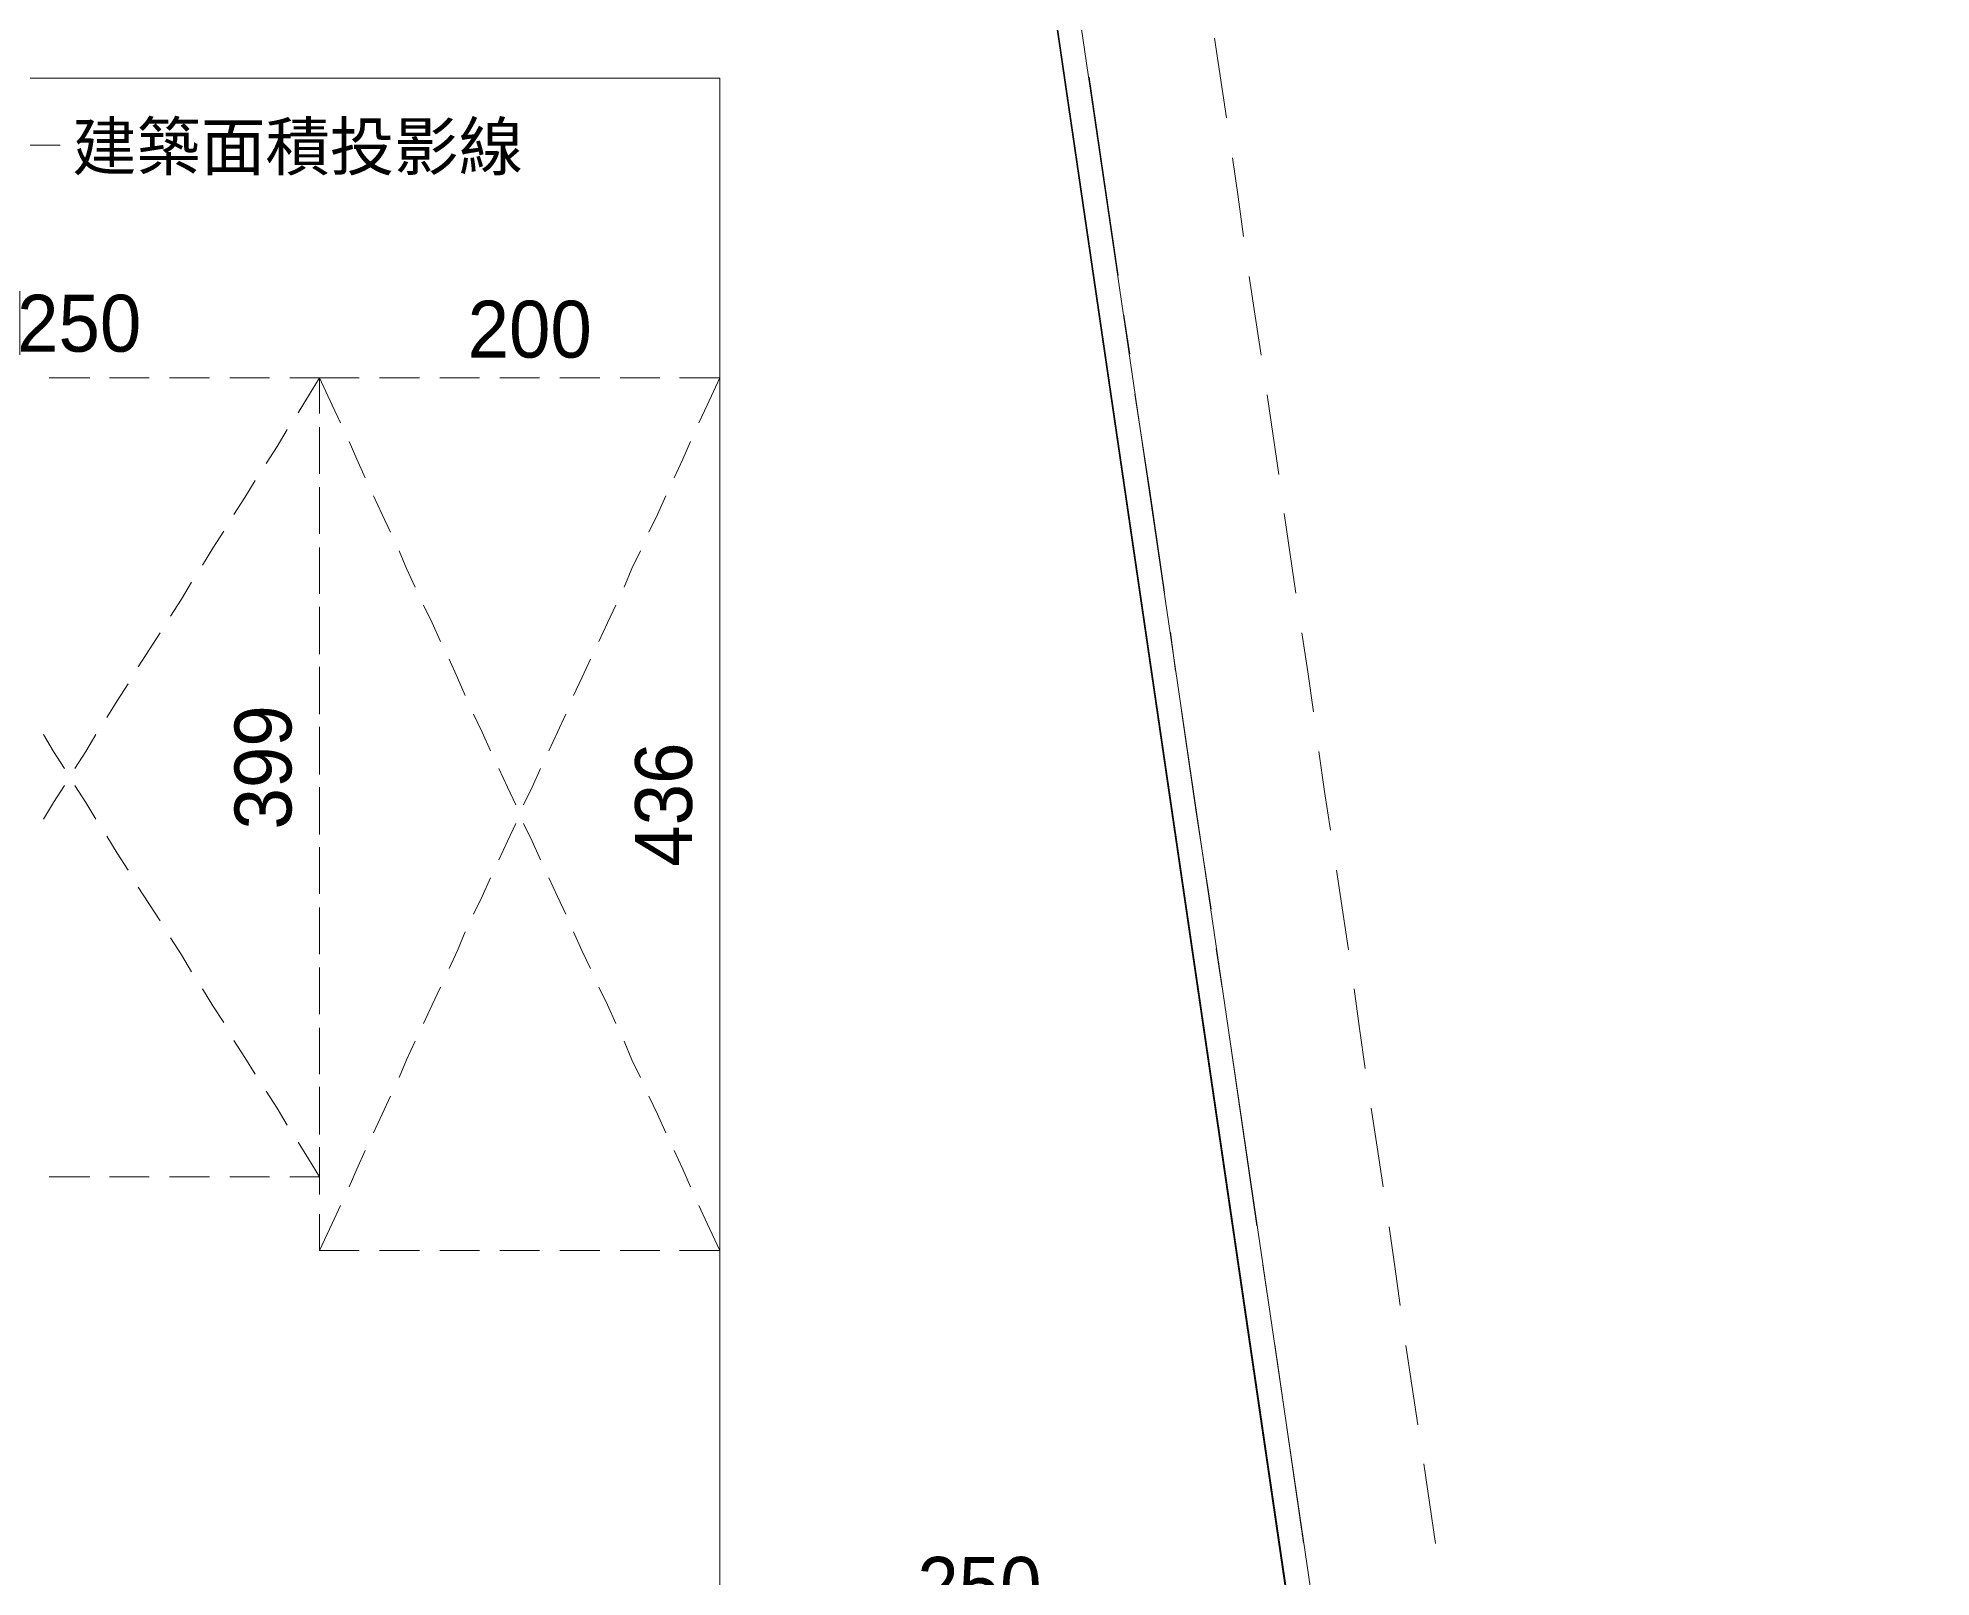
# Model space of a CAD drawing. Header units: millimetres. Extents: x -15161 to 10473752, y -72817 to 33960.
# Drawn here: x 76073 to 77019, y -46640 to -45870 of the extents above; entities that cross this region are included whole.
import ezdxf
from ezdxf import colors
from ezdxf.entities.mleader import LeaderData, LeaderLine
from ezdxf.enums import TextEntityAlignment as Align
from ezdxf.math import Vec2, Vec3

# ---------------------------------------------------------------- set-up
doc = ezdxf.new("R2010")
doc.units = ezdxf.units.MM
doc.layers.add('PDF_幾何圖形', color=7, linetype='Continuous')
doc.layers.add('PDF_文字', color=7, linetype='Continuous')
doc.styles.add('PDF PMingLiU', font='PMingLiU.ttf')
doc.styles.get("Standard").update_dxf_attribs({"font": 'arial.ttf'})

# ---------------------------------------------------------------- blocks, each defined once
blk = doc.blocks.new('建築底圖1140116')
at = {"layer": 'PDF_幾何圖形', "lineweight": 0}
for p, q in [((2126.08, -23358.36), (1995.67, -22469.63)), ((1373.69, -22577.18), (1839.01, -22577.18)), ((1839.01, -22577.18), (1839.01, -23358.36))]:
    blk.add_line(p, q, dxfattribs=at)
for points in [[(1415.19, -25919.52), (2062.99, -25836.11), (2419.5, -25366.56), (1987.63, -22416.29), (1789.9, -22445.5), (1711.57, -21908.2), (1723.42, -21908.2), (1800.06, -22431.53), (1997.79, -22402.74), (2226.85, -23962.98), (2431.77, -25369.52), (2069.34, -25847.54), (1416.88, -25931.8)], [(2092.21, -22597.08), (2086.28, -22557.28)], [(2038.01, -22675.83), (2023.61, -22576.76)], [(2100.67, -22656.36), (2098.13, -22636.46), (2095.17, -22616.98)], [(2109.57, -22715.63), (2106.6, -22696.16), (2103.64, -22676.26)], [(2043.94, -22715.21), (2040.97, -22695.73)], [(1503.68, -22727.06), (1524, -22727.06)], [(1533.74, -22727.06), (1553.64, -22727.06)], [(1563.8, -22727.06), (1583.7, -22727.06)], [(1593.86, -22727.06), (1613.76, -22727.06)], [(1623.92, -22727.06), (1638.74, -22727.06), (1638.74, -22741.46)], [(1658.64, -22727.06), (1638.74, -22727.06), (1633.24, -22735.96), (1628.16, -22744.42)], [(1638.74, -22744.85), (1638.74, -22727.06), (1645.09, -22740.61), (1649.33, -22749.5)], [(1688.7, -22727.06), (1668.8, -22727.06)], [(1718.76, -22727.06), (1698.86, -22727.06)], [(1748.83, -22727.06), (1728.93, -22727.06)], [(1778.89, -22727.06), (1758.99, -22727.06)], [(1808.95, -22727.06), (1789.05, -22727.06)], [(1839.01, -22744.85), (1839.01, -22727.06), (1818.69, -22727.06)], [(1839.01, -22727.06), (1832.66, -22740.61), (1828.43, -22749.5)], [(2061.3, -22834.18), (2054.1, -22784.65), (2046.48, -22735.11)], [(2118.46, -22775.33), (2112.53, -22735.53)], [(1622.65, -22752.89), (1617.57, -22761.36), (1612.07, -22769.83)], [(1638.74, -22751.62), (1638.74, -22771.52)], [(1638.74, -22755.01), (1638.74, -22774.91)], [(1839.01, -22774.91), (1839.01, -22755.01)], [(1653.56, -22758.82), (1657.37, -22767.71), (1661.61, -22777.03)], [(1824.19, -22758.82), (1820.38, -22767.71), (1816.15, -22777.03)], [(1606.56, -22778.3), (1601.48, -22786.76), (1595.98, -22795.23)], [(1638.74, -22781.68), (1638.74, -22801.58)], [(1638.74, -22785.07), (1638.74, -22804.97)], [(1665.84, -22785.92), (1670.07, -22795.23), (1674.31, -22804.12)], [(1811.91, -22785.92), (1807.68, -22795.23), (1803.45, -22804.12)], [(1839.01, -22804.97), (1839.01, -22785.07)], [(2126.92, -22834.61), (2121, -22794.81)], [(1590.9, -22803.7), (1585.39, -22812.17), (1580.31, -22820.64)], [(1638.74, -22811.74), (1638.74, -22831.64)], [(1638.74, -22815.13), (1638.74, -22835.03)], [(1678.54, -22813.44), (1682.35, -22822.33), (1686.59, -22831.64)], [(1799.21, -22813.44), (1794.98, -22822.33), (1791.17, -22831.64)], [(1839.01, -22835.03), (1839.01, -22815.13)], [(1574.81, -22829.1), (1569.73, -22837.57), (1564.22, -22846.04)], [(1690.82, -22840.54), (1695.05, -22849.43), (1699.29, -22858.74)], [(1786.93, -22840.54), (1782.7, -22849.43), (1778.46, -22858.74)], [(1638.74, -22841.38), (1638.74, -22861.71)], [(1638.74, -22845.19), (1638.74, -22865.09)], [(1839.01, -22865.09), (1839.01, -22845.19)], [(1559.14, -22854.51), (1548.13, -22871.44)], [(2066.8, -22873.56), (2064.26, -22854.08)], [(2135.82, -22893.88), (2132.85, -22873.98), (2129.89, -22854.51)], [(1703.52, -22867.63), (1707.76, -22876.95), (1711.57, -22885.84)], [(1774.23, -22867.63), (1770, -22876.95), (1765.76, -22885.84)], [(1638.74, -22871.44), (1638.74, -22891.77)], [(1638.74, -22875.25), (1638.74, -22895.15)], [(1839.01, -22895.15), (1839.01, -22875.25)], [(1543.05, -22879.91), (1537.55, -22888.38), (1532.47, -22896.85)], [(1715.8, -22895.15), (1720.03, -22904.05), (1724.27, -22913.36)], [(1761.95, -22895.15), (1757.72, -22904.05), (1753.48, -22913.36)], [(2084.58, -22992.54), (2076.96, -22943), (2069.77, -22893.46)], [(1500.71, -22905.32), (1505.79, -22913.78), (1511.3, -22922.25)], [(1526.96, -22905.32), (1521.88, -22913.78), (1516.38, -22922.25)], [(1638.74, -22901.51), (1638.74, -22921.41)], [(1638.74, -22904.89), (1638.74, -22925.22)], [(1839.01, -22925.22), (1839.01, -22904.89)], [(2144.28, -22953.16), (2141.32, -22933.68), (2138.36, -22913.78)], [(1728.5, -22922.25), (1732.74, -22931.57), (1736.97, -22940.46)], [(1749.25, -22922.25), (1745.02, -22931.57), (1740.78, -22940.46)], [(1511.3, -22930.72), (1505.79, -22939.19), (1500.71, -22947.66)], [(1516.38, -22930.72), (1521.88, -22939.19), (1526.96, -22947.66)], [(1638.74, -22931.57), (1638.74, -22951.47)], [(1638.74, -22934.95), (1638.74, -22955.28)], [(1839.01, -22955.28), (1839.01, -22934.95)], [(1736.97, -22949.77), (1732.74, -22958.66), (1728.5, -22967.98)], [(1740.78, -22949.77), (1745.02, -22958.66), (1749.25, -22967.98)], [(1532.47, -22956.12), (1537.55, -22964.59), (1543.05, -22973.06)], [(1638.74, -22961.63), (1638.74, -22981.53)], [(1638.74, -22965.02), (1638.74, -22984.92)], [(1839.01, -22984.92), (1839.01, -22965.02)], [(2153.18, -23012.86), (2147.25, -22973.06)], [(1548.13, -22981.53), (1559.14, -22998.46)], [(1724.27, -22976.87), (1720.03, -22986.19), (1715.8, -22995.08)], [(1753.48, -22976.87), (1757.72, -22986.19), (1761.95, -22995.08)], [(1638.74, -22991.69), (1638.74, -23011.59)], [(1638.74, -22995.08), (1638.74, -23014.98)], [(1839.01, -23014.98), (1839.01, -22995.08)], [(1564.22, -23006.93), (1569.73, -23015.4), (1574.81, -23023.87)], [(1711.57, -23003.97), (1707.76, -23013.28), (1703.52, -23022.18)], [(1765.76, -23003.97), (1770, -23013.28), (1774.23, -23022.18)], [(2090.09, -23031.91), (2087.13, -23012.44)], [(1638.74, -23021.75), (1638.74, -23041.65)], [(1638.74, -23025.14), (1638.74, -23045.04)], [(1839.01, -23045.04), (1839.01, -23025.14)], [(1580.31, -23032.34), (1585.39, -23040.81), (1590.9, -23049.27)], [(1699.29, -23031.49), (1695.05, -23040.38), (1690.82, -23049.7)], [(1778.46, -23031.49), (1782.7, -23040.38), (1786.93, -23049.7)], [(2161.64, -23072.14), (2158.68, -23052.24), (2156.14, -23032.34)], [(1595.98, -23058.16), (1601.48, -23066.63), (1606.56, -23075.1)], [(1638.74, -23051.81), (1638.74, -23071.71)], [(1638.74, -23055.2), (1638.74, -23075.1)], [(1686.59, -23058.59), (1682.35, -23067.9), (1678.54, -23076.79)], [(1791.17, -23058.59), (1794.98, -23067.9), (1799.21, -23076.79)], [(1839.01, -23075.1), (1839.01, -23055.2)], [(2107.45, -23150.89), (2093.05, -23051.81)], [(1612.07, -23083.57), (1617.57, -23092.04), (1622.65, -23100.5)], [(1638.74, -23081.45), (1638.74, -23101.78)], [(1638.74, -23085.26), (1638.74, -23105.16)], [(1674.31, -23086.11), (1670.07, -23095), (1665.84, -23104.32)], [(1803.45, -23086.11), (1807.68, -23095), (1811.91, -23104.32)], [(1839.01, -23105.16), (1839.01, -23085.26)], [(2170.54, -23131.41), (2167.57, -23111.51), (2164.61, -23092.04)], [(1638.74, -23111.51), (1638.74, -23126.33), (1623.92, -23126.33)], [(1628.16, -23108.97), (1633.24, -23117.44), (1638.74, -23126.33)], [(1638.74, -23115.32), (1638.74, -23135.22)], [(1661.61, -23113.21), (1657.37, -23122.52), (1653.56, -23131.41)], [(1816.15, -23113.21), (1820.38, -23122.52), (1824.19, -23131.41)], [(1839.01, -23135.22), (1839.01, -23115.32)], [(1524, -23126.33), (1503.68, -23126.33)], [(1553.64, -23126.33), (1533.74, -23126.33)], [(1583.7, -23126.33), (1563.8, -23126.33)], [(1613.76, -23126.33), (1593.86, -23126.33)], [(1649.33, -23140.73), (1645.09, -23149.62), (1638.74, -23163.17)], [(1828.43, -23140.73), (1832.66, -23149.62), (1839.01, -23163.17)], [(1638.74, -23144.96), (1638.74, -23163.17), (1658.64, -23163.17)], [(1818.69, -23163.17), (1839.01, -23163.17), (1839.01, -23144.96)], [(2179, -23190.69), (2176.46, -23171.21), (2173.5, -23151.31)], [(1668.8, -23163.17), (1688.7, -23163.17)], [(1698.86, -23163.17), (1718.76, -23163.17)], [(1728.93, -23163.17), (1748.83, -23163.17)], [(1758.99, -23163.17), (1778.89, -23163.17)], [(1789.05, -23163.17), (1808.95, -23163.17)], [(2113.38, -23190.27), (2110.41, -23170.37)], [(2130.74, -23309.24), (2116.34, -23210.17)], [(2187.89, -23250.39), (2181.97, -23210.59)], [(2196.79, -23309.67), (2190.86, -23269.87)]]:
    blk.add_lwpolyline(points, dxfattribs=at)
blk.add_lwpolyline([(1839.01, -22577.18), (1488.86, -22577.18, -0.000209), (1488.43, -24980.84)], format="xyb", dxfattribs=at)
at = {"layer": 'PDF_幾何圖形', "lineweight": 13}
for points in [[(2038.01, -22675.83), (2023.61, -22576.76)], [(2043.94, -22715.21), (2040.97, -22695.73)], [(2061.3, -22834.18), (2054.1, -22784.65), (2046.48, -22735.11)], [(2066.8, -22873.56), (2064.26, -22854.08)], [(2084.58, -22992.54), (2076.96, -22943), (2069.77, -22893.46)], [(2090.09, -23031.91), (2087.13, -23012.44)], [(2107.45, -23150.89), (2093.05, -23051.81)], [(2113.38, -23190.27), (2110.41, -23170.37)], [(2130.74, -23309.24), (2116.34, -23210.17)]]:
    blk.add_lwpolyline(points, dxfattribs=at)
at = {"layer": 'PDF_幾何圖形', "lineweight": 9}
blk.add_lwpolyline([(1394.44, -22610.63), (1509.18, -22610.63)], dxfattribs=at)
at = {"layer": 'PDF_幾何圖形', "lineweight": 5}
for points in [[(1503.68, -22727.06), (1524, -22727.06)], [(1533.74, -22727.06), (1553.64, -22727.06)], [(1563.8, -22727.06), (1583.7, -22727.06)], [(1593.86, -22727.06), (1613.76, -22727.06)], [(1623.92, -22727.06), (1638.74, -22727.06), (1638.74, -22741.46)], [(1658.64, -22727.06), (1638.74, -22727.06), (1633.24, -22735.96), (1628.16, -22744.42)], [(1638.74, -22744.85), (1638.74, -22727.06), (1645.09, -22740.61), (1649.33, -22749.5)], [(1688.7, -22727.06), (1668.8, -22727.06)], [(1718.76, -22727.06), (1698.86, -22727.06)], [(1748.83, -22727.06), (1728.93, -22727.06)], [(1778.89, -22727.06), (1758.99, -22727.06)], [(1808.95, -22727.06), (1789.05, -22727.06)], [(1839.01, -22744.85), (1839.01, -22727.06), (1818.69, -22727.06)], [(1839.01, -22727.06), (1832.66, -22740.61), (1828.43, -22749.5)], [(1622.65, -22752.89), (1617.57, -22761.36), (1612.07, -22769.83)], [(1638.74, -22751.62), (1638.74, -22771.52)], [(1638.74, -22755.01), (1638.74, -22774.91)], [(1839.01, -22774.91), (1839.01, -22755.01)], [(1653.56, -22758.82), (1657.37, -22767.71), (1661.61, -22777.03)], [(1824.19, -22758.82), (1820.38, -22767.71), (1816.15, -22777.03)], [(1606.56, -22778.3), (1601.48, -22786.76), (1595.98, -22795.23)], [(1638.74, -22781.68), (1638.74, -22801.58)], [(1638.74, -22785.07), (1638.74, -22804.97)], [(1665.84, -22785.92), (1670.07, -22795.23), (1674.31, -22804.12)], [(1811.91, -22785.92), (1807.68, -22795.23), (1803.45, -22804.12)], [(1839.01, -22804.97), (1839.01, -22785.07)], [(1590.9, -22803.7), (1585.39, -22812.17), (1580.31, -22820.64)], [(1638.74, -22811.74), (1638.74, -22831.64)], [(1638.74, -22815.13), (1638.74, -22835.03)], [(1678.54, -22813.44), (1682.35, -22822.33), (1686.59, -22831.64)], [(1799.21, -22813.44), (1794.98, -22822.33), (1791.17, -22831.64)], [(1839.01, -22835.03), (1839.01, -22815.13)], [(1574.81, -22829.1), (1569.73, -22837.57), (1564.22, -22846.04)], [(1690.82, -22840.54), (1695.05, -22849.43), (1699.29, -22858.74)], [(1786.93, -22840.54), (1782.7, -22849.43), (1778.46, -22858.74)], [(1638.74, -22841.38), (1638.74, -22861.71)], [(1638.74, -22845.19), (1638.74, -22865.09)], [(1839.01, -22865.09), (1839.01, -22845.19)], [(1559.14, -22854.51), (1548.13, -22871.44)], [(1703.52, -22867.63), (1707.76, -22876.95), (1711.57, -22885.84)], [(1774.23, -22867.63), (1770, -22876.95), (1765.76, -22885.84)], [(1638.74, -22871.44), (1638.74, -22891.77)], [(1638.74, -22875.25), (1638.74, -22895.15)], [(1839.01, -22895.15), (1839.01, -22875.25)], [(1543.05, -22879.91), (1537.55, -22888.38), (1532.47, -22896.85)], [(1715.8, -22895.15), (1720.03, -22904.05), (1724.27, -22913.36)], [(1761.95, -22895.15), (1757.72, -22904.05), (1753.48, -22913.36)], [(1500.71, -22905.32), (1505.79, -22913.78), (1511.3, -22922.25)], [(1526.96, -22905.32), (1521.88, -22913.78), (1516.38, -22922.25)], [(1638.74, -22901.51), (1638.74, -22921.41)], [(1638.74, -22904.89), (1638.74, -22925.22)], [(1839.01, -22925.22), (1839.01, -22904.89)], [(1728.5, -22922.25), (1732.74, -22931.57), (1736.97, -22940.46)], [(1749.25, -22922.25), (1745.02, -22931.57), (1740.78, -22940.46)], [(1511.3, -22930.72), (1505.79, -22939.19), (1500.71, -22947.66)], [(1516.38, -22930.72), (1521.88, -22939.19), (1526.96, -22947.66)], [(1638.74, -22931.57), (1638.74, -22951.47)], [(1638.74, -22934.95), (1638.74, -22955.28)], [(1839.01, -22955.28), (1839.01, -22934.95)], [(1736.97, -22949.77), (1732.74, -22958.66), (1728.5, -22967.98)], [(1740.78, -22949.77), (1745.02, -22958.66), (1749.25, -22967.98)], [(1532.47, -22956.12), (1537.55, -22964.59), (1543.05, -22973.06)], [(1638.74, -22961.63), (1638.74, -22981.53)], [(1638.74, -22965.02), (1638.74, -22984.92)], [(1839.01, -22984.92), (1839.01, -22965.02)], [(1548.13, -22981.53), (1559.14, -22998.46)], [(1724.27, -22976.87), (1720.03, -22986.19), (1715.8, -22995.08)], [(1753.48, -22976.87), (1757.72, -22986.19), (1761.95, -22995.08)], [(1638.74, -22991.69), (1638.74, -23011.59)], [(1638.74, -22995.08), (1638.74, -23014.98)], [(1839.01, -23014.98), (1839.01, -22995.08)], [(1564.22, -23006.93), (1569.73, -23015.4), (1574.81, -23023.87)], [(1711.57, -23003.97), (1707.76, -23013.28), (1703.52, -23022.18)], [(1765.76, -23003.97), (1770, -23013.28), (1774.23, -23022.18)], [(1638.74, -23021.75), (1638.74, -23041.65)], [(1638.74, -23025.14), (1638.74, -23045.04)], [(1839.01, -23045.04), (1839.01, -23025.14)], [(1580.31, -23032.34), (1585.39, -23040.81), (1590.9, -23049.27)], [(1699.29, -23031.49), (1695.05, -23040.38), (1690.82, -23049.7)], [(1778.46, -23031.49), (1782.7, -23040.38), (1786.93, -23049.7)], [(1595.98, -23058.16), (1601.48, -23066.63), (1606.56, -23075.1)], [(1638.74, -23051.81), (1638.74, -23071.71)], [(1638.74, -23055.2), (1638.74, -23075.1)], [(1686.59, -23058.59), (1682.35, -23067.9), (1678.54, -23076.79)], [(1791.17, -23058.59), (1794.98, -23067.9), (1799.21, -23076.79)], [(1839.01, -23075.1), (1839.01, -23055.2)], [(1612.07, -23083.57), (1617.57, -23092.04), (1622.65, -23100.5)], [(1638.74, -23081.45), (1638.74, -23101.78)], [(1638.74, -23085.26), (1638.74, -23105.16)], [(1674.31, -23086.11), (1670.07, -23095), (1665.84, -23104.32)], [(1803.45, -23086.11), (1807.68, -23095), (1811.91, -23104.32)], [(1839.01, -23105.16), (1839.01, -23085.26)], [(1638.74, -23111.51), (1638.74, -23126.33), (1623.92, -23126.33)], [(1628.16, -23108.97), (1633.24, -23117.44), (1638.74, -23126.33)], [(1638.74, -23115.32), (1638.74, -23135.22)], [(1661.61, -23113.21), (1657.37, -23122.52), (1653.56, -23131.41)], [(1816.15, -23113.21), (1820.38, -23122.52), (1824.19, -23131.41)], [(1839.01, -23135.22), (1839.01, -23115.32)], [(1524, -23126.33), (1503.68, -23126.33)], [(1553.64, -23126.33), (1533.74, -23126.33)], [(1583.7, -23126.33), (1563.8, -23126.33)], [(1613.76, -23126.33), (1593.86, -23126.33)], [(1649.33, -23140.73), (1645.09, -23149.62), (1638.74, -23163.17)], [(1828.43, -23140.73), (1832.66, -23149.62), (1839.01, -23163.17)], [(1638.74, -23144.96), (1638.74, -23163.17), (1658.64, -23163.17)], [(1818.69, -23163.17), (1839.01, -23163.17), (1839.01, -23144.96)], [(1668.8, -23163.17), (1688.7, -23163.17)], [(1698.86, -23163.17), (1718.76, -23163.17)], [(1728.93, -23163.17), (1748.83, -23163.17)], [(1758.99, -23163.17), (1778.89, -23163.17)], [(1789.05, -23163.17), (1808.95, -23163.17)]]:
    blk.add_lwpolyline(points, dxfattribs=at)
at = {"layer": 'PDF_幾何圖形', "lineweight": 0}
blk.add_open_spline([(1839.01, -24903.78), (1839.01, -24128.24), (1839.01, -23352.71), (1839.01, -22577.18)], degree=3, dxfattribs=at)
at = {"layer": 'PDF_文字', "attachment_point": 4, "style": 'PDF PMingLiU'}
for s, insert, char_height in [('建築面積投影線', (1515.11, -22612.73), 23.611), ('250', (1487.59, -22699.9), 28.447), ('200', (1712.84, -22702.87), 28.447), ('250', (1937.66, -23330.77), 28.447)]:
    blk.add_mtext(s, dxfattribs=dict(at, insert=insert, char_height=char_height))
at = {"layer": 'PDF_文字', "char_height": 28.447, "attachment_point": 4, "rotation": 90, "style": 'PDF PMingLiU'}
for s, insert in [('399', (1610.73, -22952.74)), ('436', (1811, -22971.37))]:
    blk.add_mtext(s, dxfattribs=dict(at, insert=insert))
blk = doc.blocks.new('_DetailCallout')
at = {"color": 0, "linetype": 'ByBlock', "lineweight": -2, "transparency": 16777216}
blk.add_line((8, 0), (-8, 0), dxfattribs=at)
blk.add_circle((0, 0), 8, dxfattribs=at)
at = {"color": 0, "transparency": 16777216}
for tag, p in [('視圖號碼', (0, 1)), ('圖紙號碼', (0, -6))]:
    blk.add_attdef(tag, text='', height=3, dxfattribs=at).set_placement(p, align=Align.CENTER)

msp = doc.modelspace()

# ---------------------------------------------------------------- block references
at = {"color": 2}
msp.add_blockref('建築底圖1140116', (74574.9411, -23313.1136), dxfattribs=at)

# ---------------------------------------------------------------- leaders
at = {"color": 30}
ml = msp.add_multileader_block('Standard', dxfattribs=at)
ml.set_content('_DetailCallout', color=30, scale=15)
ml.set_attribute('視圖號碼', '急速庫', width=0)
ml.set_attribute('圖紙號碼', 'B', width=0)
ml.set_leader_properties()
ml.build(insert=Vec2(0, 0))
ml.multileader.update_dxf_attribs({"leader_type": 0})
ctx = ml.context
ctx.base_point, ctx.plane_origin = Vec3(93372.1061, -47545.9996), Vec3(93492.1061, -47545.9996)
notes = []
notes.append((ctx, [(0, (0, 0, 0), (0, 0), (1, 0), 1, [])]))
ctx.block.insert = Vec3(93492.1061, -47545.9996)
ml = msp.add_multileader_block('Standard', dxfattribs=at)
ml.set_content('_DetailCallout', color=30, scale=15)
ml.set_attribute('視圖號碼', '急速庫', width=0)
ml.set_attribute('圖紙號碼', 'A-2', width=0)
ml.set_leader_properties()
ml.build(insert=Vec2(0, 0))
ml.multileader.update_dxf_attribs({"leader_type": 0})
ctx = ml.context
ctx.base_point, ctx.plane_origin = Vec3(93704.3054, -47545.9996), Vec3(93824.3054, -47545.9996)
notes.append((ctx, [(0, (0, 0, 0), (0, 0), (1, 0), 1, [])]))
ctx.block.insert = Vec3(93824.3054, -47545.9996)
ml = msp.add_multileader_block('Standard', dxfattribs=at)
ml.set_content('_DetailCallout', color=30, scale=15)
ml.set_attribute('視圖號碼', '急速庫', width=0)
ml.set_attribute('圖紙號碼', 'A-1', width=0)
ml.set_leader_properties()
ml.build(insert=Vec2(0, 0))
ml.multileader.update_dxf_attribs({"leader_type": 0})
ctx = ml.context
ctx.base_point, ctx.plane_origin = Vec3(94041.3644, -47545.9996), Vec3(94161.3644, -47545.9996)
notes.append((ctx, [(0, (0, 0, 0), (0, 0), (1, 0), 1, [])]))
ctx.block.insert = Vec3(94161.3644, -47545.9996)
ml = msp.add_multileader_block('Standard', dxfattribs=at)
ml.set_content('_DetailCallout', color=30, scale=15)
ml.set_attribute('視圖號碼', '半成品', width=0)
ml.set_attribute('圖紙號碼', 'B', width=0)
ml.set_leader_properties()
ml.build(insert=Vec2(0, 0))
ml.multileader.update_dxf_attribs({"leader_type": 0})
ctx = ml.context
ctx.base_point, ctx.plane_origin = Vec3(93372.1061, -48769.6603), Vec3(93492.1061, -48769.6603)
notes.append((ctx, [(0, (0, 0, 0), (0, 0), (1, 0), 1, [])]))
ctx.block.insert = Vec3(93492.1061, -48769.6603)
ml = msp.add_multileader_block('Standard', dxfattribs=at)
ml.set_content('_DetailCallout', color=30, scale=15)
ml.set_attribute('視圖號碼', '半成品', width=0)
ml.set_attribute('圖紙號碼', 'A-2', width=0)
ml.set_leader_properties()
ml.build(insert=Vec2(0, 0))
ml.multileader.update_dxf_attribs({"leader_type": 0})
ctx = ml.context
ctx.base_point, ctx.plane_origin = Vec3(93704.3054, -48769.6603), Vec3(93824.3054, -48769.6603)
notes.append((ctx, [(0, (0, 0, 0), (0, 0), (1, 0), 1, [])]))
ctx.block.insert = Vec3(93824.3054, -48769.6603)
ml = msp.add_multileader_block('Standard', dxfattribs=at)
ml.set_content('_DetailCallout', color=30, scale=15)
ml.set_attribute('視圖號碼', '半成品', width=0)
ml.set_attribute('圖紙號碼', 'A-1', width=0)
ml.set_leader_properties()
ml.build(insert=Vec2(0, 0))
ml.multileader.update_dxf_attribs({"leader_type": 0})
ctx = ml.context
ctx.base_point, ctx.plane_origin = Vec3(94041.3644, -48769.6603), Vec3(94161.3644, -48769.6603)
notes.append((ctx, [(0, (0, 0, 0), (0, 0), (1, 0), 1, [])]))
ctx.block.insert = Vec3(94161.3644, -48769.6603)
at = {"color": 54}
ml = msp.add_multileader_block('Standard', dxfattribs=at)
ml.set_content('_DetailCallout', color=54, scale=15)
ml.set_attribute('視圖號碼', '急速庫', width=0)
ml.set_attribute('圖紙號碼', 'A機', width=0)
ml.set_leader_properties()
ml.build(insert=Vec2(0, 0))
ml.multileader.update_dxf_attribs({"leader_type": 0})
ctx = ml.context
ctx.base_point, ctx.plane_origin = Vec3(92864.6909, -48811.8789), Vec3(92984.6909, -48811.8789)
notes.append((ctx, [(0, (0, 0, 0), (0, 0), (1, 0), 1, [])]))
ctx.block.insert = Vec3(92984.6909, -48811.8789)
ml = msp.add_multileader_block('Standard', dxfattribs=at)
ml.set_content('_DetailCallout', color=54, scale=15)
ml.set_attribute('視圖號碼', '半成品', width=0)
ml.set_attribute('圖紙號碼', 'A機', width=0)
ml.set_leader_properties()
ml.build(insert=Vec2(0, 0))
ml.multileader.update_dxf_attribs({"leader_type": 0})
ctx = ml.context
ctx.base_point, ctx.plane_origin = Vec3(92588.6191, -48811.8789), Vec3(92708.6191, -48811.8789)
notes.append((ctx, [(0, (0, 0, 0), (0, 0), (1, 0), 1, [])]))
ctx.block.insert = Vec3(92708.6191, -48811.8789)
ml = msp.add_multileader_block('Standard', dxfattribs=at)
ml.set_content('_DetailCallout', color=54, scale=15)
ml.set_attribute('視圖號碼', '急速庫', width=0)
ml.set_attribute('圖紙號碼', 'B機', width=0)
ml.set_leader_properties()
ml.build(insert=Vec2(0, 0))
ml.multileader.update_dxf_attribs({"leader_type": 0})
ctx = ml.context
ctx.base_point, ctx.plane_origin = Vec3(92864.6909, -49217.4155), Vec3(92984.6909, -49217.4155)
notes.append((ctx, [(0, (0, 0, 0), (0, 0), (1, 0), 1, [])]))
ctx.block.insert = Vec3(92984.6909, -49217.4155)
ml = msp.add_multileader_block('Standard', dxfattribs=at)
ml.set_content('_DetailCallout', color=54, scale=15)
ml.set_attribute('視圖號碼', '半成品', width=0)
ml.set_attribute('圖紙號碼', 'B機', width=0)
ml.set_leader_properties()
ml.build(insert=Vec2(0, 0))
ml.multileader.update_dxf_attribs({"leader_type": 0})
ctx = ml.context
ctx.base_point, ctx.plane_origin = Vec3(92588.6191, -49217.4155), Vec3(92708.6191, -49217.4155)
notes.append((ctx, [(0, (0, 0, 0), (0, 0), (1, 0), 1, [])]))
ctx.block.insert = Vec3(92708.6191, -49217.4155)
at = {"color": 230}
ml = msp.add_multileader_block('Standard', dxfattribs=at)
ml.set_content('_DetailCallout', color=230, scale=15)
ml.set_attribute('視圖號碼', '急速庫', width=0)
ml.set_attribute('圖紙號碼', 'B機', width=0)
ml.set_leader_properties()
ml.build(insert=Vec2(0, 0))
ml.multileader.update_dxf_attribs({"leader_type": 0})
ctx = ml.context
ctx.base_point, ctx.plane_origin = Vec3(92705.7859, -47644.3382), Vec3(92825.7859, -47644.3382)
notes.append((ctx, [(0, (0, 0, 0), (0, 0), (1, 0), 1, [])]))
ctx.block.insert = Vec3(92825.7859, -47644.3382)
ml = msp.add_multileader_block('Standard', dxfattribs=at)
ml.set_content('_DetailCallout', color=230, scale=15)
ml.set_attribute('視圖號碼', '半成品', width=0)
ml.set_attribute('圖紙號碼', 'B機', width=0)
ml.set_leader_properties()
ml.build(insert=Vec2(0, 0))
ml.multileader.update_dxf_attribs({"leader_type": 0})
ctx = ml.context
ctx.base_point, ctx.plane_origin = Vec3(92429.7141, -47644.3382), Vec3(92549.7141, -47644.3382)
notes.append((ctx, [(0, (0, 0, 0), (0, 0), (1, 0), 1, [])]))
ctx.block.insert = Vec3(92549.7141, -47644.3382)
ml = msp.add_multileader_block('Standard', dxfattribs=at)
ml.set_content('_DetailCallout', color=230, scale=15)
ml.set_attribute('視圖號碼', '急速庫', width=0)
ml.set_attribute('圖紙號碼', 'A機', width=0)
ml.set_leader_properties()
ml.build(insert=Vec2(0, 0))
ml.multileader.update_dxf_attribs({"leader_type": 0})
ctx = ml.context
ctx.base_point, ctx.plane_origin = Vec3(92705.7859, -47937.3382), Vec3(92825.7859, -47937.3382)
notes.append((ctx, [(0, (0, 0, 0), (0, 0), (1, 0), 1, [])]))
ctx.block.insert = Vec3(92825.7859, -47937.3382)
ml = msp.add_multileader_block('Standard', dxfattribs=at)
ml.set_content('_DetailCallout', color=230, scale=15)
ml.set_attribute('視圖號碼', '半成品', width=0)
ml.set_attribute('圖紙號碼', 'A機', width=0)
ml.set_leader_properties()
ml.build(insert=Vec2(0, 0))
ml.multileader.update_dxf_attribs({"leader_type": 0})
ctx = ml.context
ctx.base_point, ctx.plane_origin = Vec3(92429.7141, -47937.3382), Vec3(92549.7141, -47937.3382)
notes.append((ctx, [(0, (0, 0, 0), (0, 0), (1, 0), 1, [])]))
ctx.block.insert = Vec3(92549.7141, -47937.3382)
at = {"color": 30}
ml = msp.add_multileader_block('Standard', dxfattribs=at)
ml.set_content('_DetailCallout', color=30, scale=15)
ml.set_attribute('視圖號碼', '冷藏庫', width=0)
ml.set_attribute('圖紙號碼', 'A', width=0)
ml.set_leader_properties()
ml.build(insert=Vec2(0, 0))
ml.multileader.update_dxf_attribs({"leader_type": 0})
ctx = ml.context
ctx.base_point, ctx.plane_origin = Vec3(95395.445, -46487.1906), Vec3(95515.445, -46487.1906)
notes.append((ctx, [(0, (0, 0, 0), (0, 0), (1, 0), 1, [])]))
ctx.block.insert = Vec3(95515.445, -46487.1906)
at = {"color": 54}
ml = msp.add_multileader_block('Standard', dxfattribs=at)
ml.set_content('_DetailCallout', color=54, scale=15)
ml.set_attribute('視圖號碼', '冷藏庫', width=0)
ml.set_attribute('圖紙號碼', 'A機', width=0)
ml.set_leader_properties()
ml.build(insert=Vec2(0, 0))
ml.multileader.update_dxf_attribs({"leader_type": 0})
ctx = ml.context
ctx.base_point, ctx.plane_origin = Vec3(95523.1747, -46044.6887), Vec3(95643.1747, -46044.6887)
notes.append((ctx, [(0, (0, 0, 0), (0, 0), (1, 0), 1, [])]))
ctx.block.insert = Vec3(95643.1747, -46044.6887)
at = {"color": 230}
ml = msp.add_multileader_block('Standard', dxfattribs=at)
ml.set_content('_DetailCallout', color=230, scale=15)
ml.set_attribute('視圖號碼', '冷藏庫', width=0)
ml.set_attribute('圖紙號碼', 'A機', width=0)
ml.set_leader_properties()
ml.build(insert=Vec2(0, 0))
ml.multileader.update_dxf_attribs({"leader_type": 0})
ctx = ml.context
ctx.base_point, ctx.plane_origin = Vec3(94919.177, -46299.7897), Vec3(95039.177, -46299.7897)
notes.append((ctx, [(0, (0, 0, 0), (0, 0), (1, 0), 1, [])]))
ctx.block.insert = Vec3(95039.177, -46299.7897)
for ctx, leaders in notes:
    for number, flags, end, landing, length, lines in leaders:
        leader = LeaderData()
        leader.index, (leader.has_last_leader_line, leader.has_dogleg_vector, leader.attachment_direction) = number, flags
        leader.last_leader_point, leader.dogleg_vector, leader.dogleg_length = Vec3(end), Vec3(landing), length
        for number, points, colour, breaks in lines:
            line = LeaderLine()
            line.index, line.vertices, line.color, line.breaks = number, Vec3.list(points), colors.encode_raw_color(colour), breaks
            leader.lines.append(line)
        ctx.leaders.append(leader)

doc.saveas('drawing.dxf')
